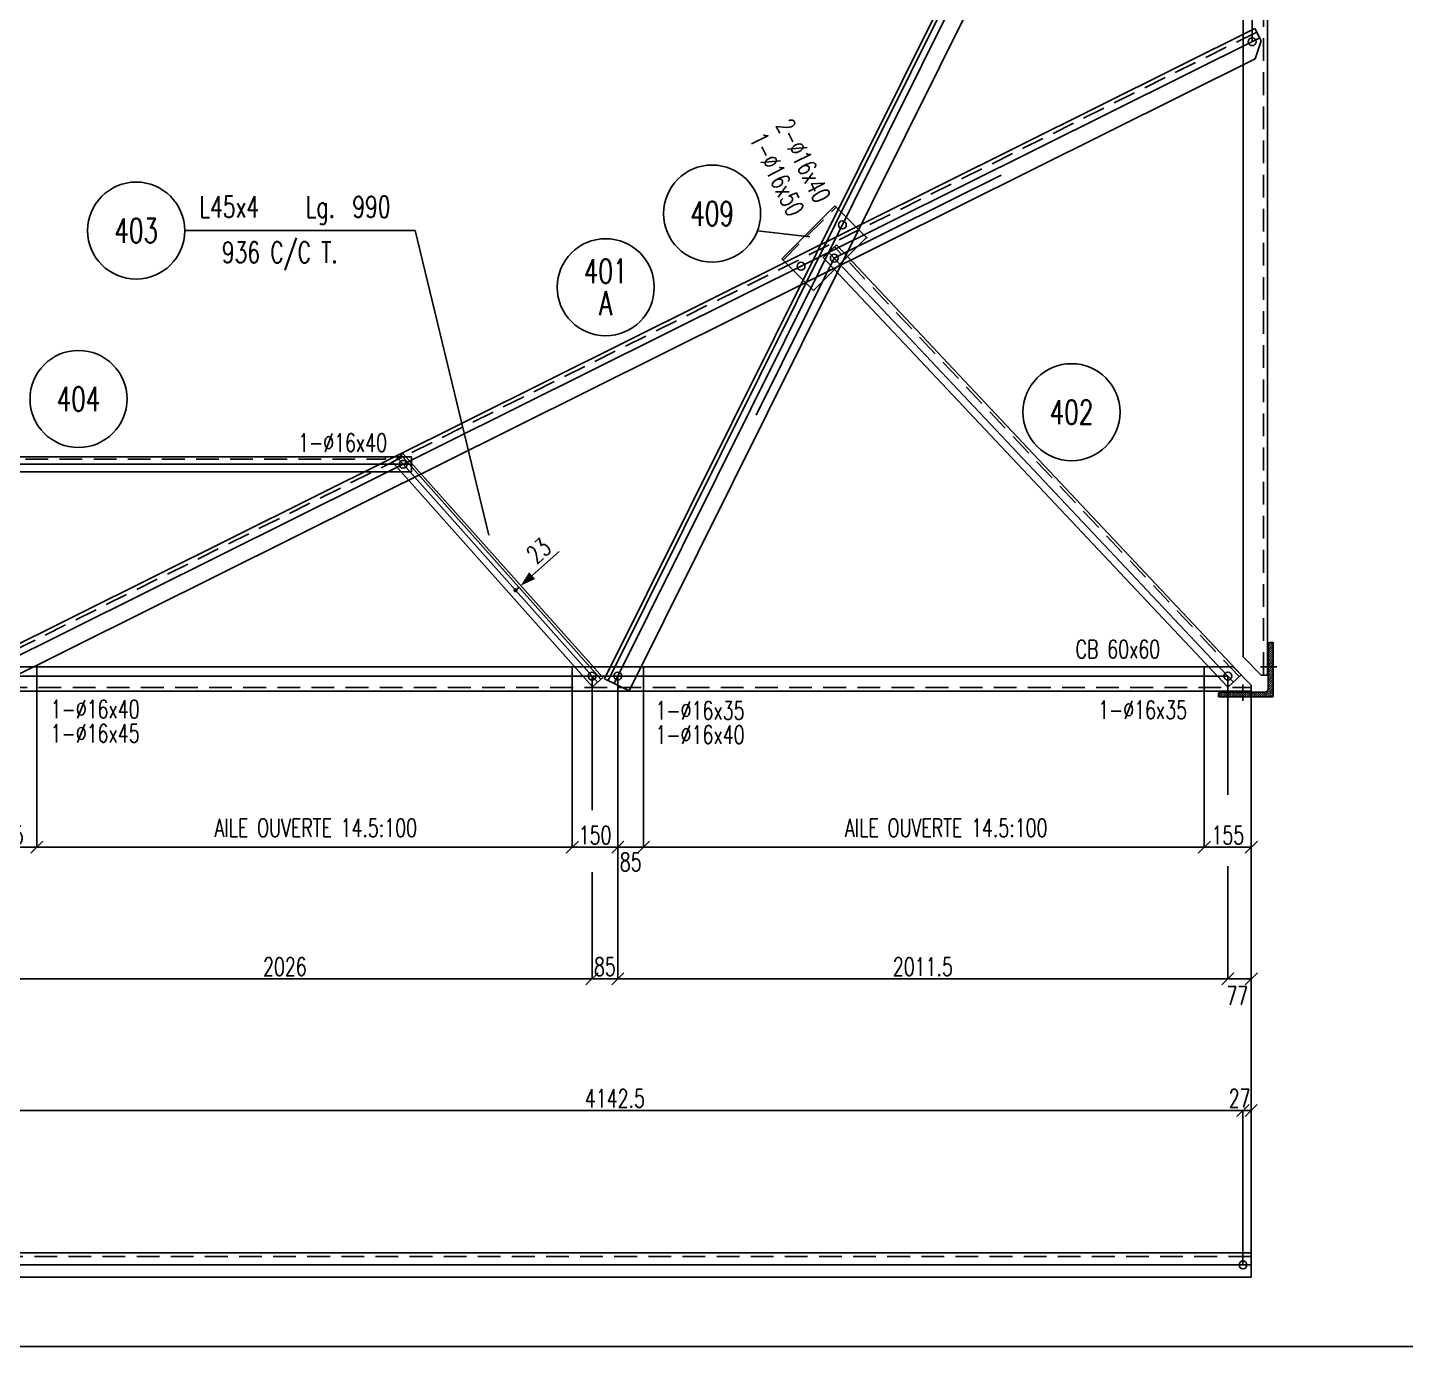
# Model space of a CAD drawing. Extents: x 161763 to 177983, y -148739 to -137259.
# Drawn here: x 166927 to 171470, y -148739 to -144390 of the extents above; entities that cross this region are included whole.
import ezdxf
from ezdxf.enums import TextEntityAlignment as Align

# ---------------------------------------------------------------- set-up
doc = ezdxf.new("R2010")
doc.units = 0
doc.header["$LTSCALE"] = 150
doc.header["$MEASUREMENT"] = 0
doc.linetypes.add('DASHED', pattern=[0.75, 0.5, -0.25])
doc.layers.get('0').update_dxf_attribs({"linetype": 'CONTINUOUS'})
for name, color, linetype in [('ASSI', 6, 'CONTINUOUS'), ('BOLLINI_1', 7, 'CONTINUOUS'), ('BOLLINI_5', 7, 'CONTINUOUS'), ('FORI', 2, 'CONTINUOUS'), ('LINEA_ANG', 2, 'CONTINUOUS'), ('LINEE_PIASTRE', 2, 'CONTINUOUS'), ('LS', 7, 'CONTINUOUS'), ('PIASTRE', 5, 'CONTINUOUS'), ('QT_MAL', 7, 'CONTINUOUS'), ('QT_MPR', 7, 'CONTINUOUS'), ('TRAT-Y', 7, 'DASHED')]:
    doc.layers.add(name, color=color, linetype=linetype)
doc.styles.add('QUOTE', font='ROMANS8.SHX', dxfattribs={"width": 0.7})
doc.styles.add('RQL', font='ROMANS8.SHX', dxfattribs={"width": 0.7})
doc.styles.add('RS', font='ROMANS8.shx', dxfattribs={"width": 0.7})
doc.styles.get("Standard").update_dxf_attribs({"font": 'ROMANS8.SHX', "width": 0.7})
doc.dimstyles.new('FRECCE1', dxfattribs={"dimtxt": 60, "dimasz": 6.6667, "dimexe": 0, "dimexo": 0, "dimgap": 1, "dimtad": 1, "dimzin": 0, "dimdsep": 46, "dimtxsty": 'RS', "dimblk1": 'QUOTP', "dimblk2": 'QUOTF', "dimsah": 1, "dimcen": 0, "dimclrd": 2, "dimclre": 2, "dimclrt": 7, "dimadec": 0, "dimazin": 0, "dimtfac": 1, "dimtix": 1, "dimtmove": 2, "dimatfit": 3, "dimldrblk": 'QUOTP', "dimfxl": 1, "dimtolj": 1, "dimtzin": 0, "dimarcsym": 0})
doc.dimstyles.new('TRATTO', dxfattribs={"dimscale": 0, "dimtxt": 60, "dimasz": 40, "dimexe": 0, "dimexo": 0, "dimgap": 10, "dimtad": 1, "dimrnd": 0.5, "dimdsep": 46, "dimtxsty": 'RS', "dimblk1": 'OBLIQUE', "dimblk2": 'OBLIQUE', "dimsah": 1, "dimcen": 0.09, "dimclrd": 2, "dimclre": 2, "dimclrt": 7, "dimadec": 0, "dimazin": 0, "dimtfac": 1, "dimtix": 1, "dimtmove": 2, "dimatfit": 3, "dimfxl": 1, "dimtolj": 1, "dimtzin": 0, "dimarcsym": 0})

# ---------------------------------------------------------------- blocks, each defined once
blk = doc.blocks.new('ASSE98')
blk.add_line((0, 0), (1, 0))
at = {"color": 7, "style": 'QUOTE', "width": 0.5, "flags": 1}
for tag, p in [('TI', (1.38308, 6.82731)), ('DI_S', (1.38308, 6.42178)), ('D_S', (1.38308, 6.02092)), ('E_S', (1.38308, 5.68065)), ('NFORI', (1.36454, 5.29792)), ('ALAR', (1.36349, 4.93246)), ('FAM', (1.3775, 4.54645)), ('ALA', (1.38308, 4.19257)), ('DISP2', (1.38308, 3.84971)), ('DISP1', (1.38308, 3.50686)), ('PINZAF', (1.38308, 3.164)), ('PINZAI', (1.38308, 2.82114)), ('TRP', (1.38308, 2.47829)), ('NP', (1.38308, 2.13543)), ('SV', (1.38308, 1.79257)), ('PESO', (1.38308, 1.44971)), ('QUA', (1.38308, 1.10686)), ('LUN', (1.38308, 0.764)), ('PROF', (1.38308, 0.42114)), ('POS', (1.38308, 0.07829))]:
    blk.add_attdef(tag, p, '', height=0.2, dxfattribs=at)
at = {"color": 7, "flags": 1}
for tag, p in [('LAV1', (3.07431, 6.82847)), ('LAV2', (3.07431, 6.49513)), ('LAV3', (3.07431, 6.1618)), ('LAV4', (3.07431, 5.82847)), ('LAV5', (3.07431, 5.49513)), ('LAV6', (3.07431, 5.1618)), ('LAV7', (3.07431, 4.82847)), ('LAV8', (3.07431, 4.49513)), ('LAV9', (3.07431, 4.1618)), ('LAV10', (3.07431, 3.82847))]:
    blk.add_attdef(tag, p, '', height=0.2, dxfattribs=at)
blk = doc.blocks.new('16')
blk.add_circle((0, 0), 1)
blk = doc.blocks.new('xxx')
blk.add_circle((0, 0), 8)
at = {"color": 3, "style": 'RQL', "width": 0.7}
blk.add_attdef('POS', text='', height=4, dxfattribs=at).set_placement((0, 0), align=Align.MIDDLE)
at = {"style": 'RQL', "width": 0.7, "flags": 1}
for tag, p in [('POS1', (-0.39, -5.42)), ('TIPO', (-0.39, -8.66))]:
    blk.add_attdef(tag, p, '', height=2, dxfattribs=at)
blk = doc.blocks.new('QUOTP')
at = {"layer": 'ASSI', "color": 2, "const_width": 1.07}
blk.add_lwpolyline([(-0.53, 0, 1), (0.53, 0, 1)], format="xyb", close=True, dxfattribs=at)
blk = doc.blocks.new('QUOTF')
at = {"layer": 'LS', "color": 2}
blk.add_line((7.5, 0), (25.5, 0), dxfattribs=at)
blk.add_solid([(7.5, 2.25), (0, 0), (7.5, -2.25)], dxfattribs=at)
blk = doc.blocks.new('*D68')
at = {"layer": 'QT_MAL', "color": 2, "lineweight": -2, "transparency": 16777216}
for p, q in [((168536, -146245.6), (168536, -146245.6)), ((168541, -146241.2), (168548.2, -146234.7)), ((168553.1, -146230.3), (168553.1, -146230.3))]:
    blk.add_line(p, q, dxfattribs=at)
at = {"layer": 'QT_MAL', "color": 2, "lineweight": -2, "transparency": 16777216, "xscale": 6.6667, "yscale": 6.6667, "zscale": 6.6667}
for name, p, rotation in [('QUOTF', (168553.1, -146230.3), 41.72923086913355), ('QUOTP', (168536, -146245.6), 221.7292308691336)]:
    blk.add_blockref(name, p, dxfattribs=dict(at, rotation=rotation))
at = {"layer": 'QT_MAL', "color": 7, "transparency": 16777216, "insert": (168612.2, -146115.2), "char_height": 60, "attachment_point": 5, "rotation": 41.7292, "style": 'RS'}
blk.add_mtext('\\A1;23', dxfattribs=at)
blk = doc.blocks.new('YYY')
blk.add_circle((0, 0), 8)
at = {"color": 3, "style": 'RQL', "width": 0.7}
for tag, p in [('POS3', (0, 0.65)), ('POS2', (0, -4.63))]:
    blk.add_attdef(tag, text='', height=4, dxfattribs=at).set_placement(p, align=Align.CENTER)
at = {"style": 'RQL', "width": 0.7, "flags": 1}
blk.add_attdef('TIPO', text='', height=3, dxfattribs=at).set_placement((0, 0), align=Align.MIDDLE_CENTER)
blk = doc.blocks.new('_OBLIQUE')
at = {"color": 0, "linetype": 'ByBlock'}
blk.add_line((-0.5, -0.5), (0.5, 0.5), dxfattribs=at)
blk = doc.blocks.new('*D19')
at = {"layer": 'QT_MPR', "color": 2, "lineweight": -2, "transparency": 16777216}
for p, q in [((166792.3, -148470.2), (166792.3, -147961)), ((170934.6, -147961), (166792.3, -147961)), ((170934.6, -148470.2), (170934.6, -147961))]:
    blk.add_line(p, q, dxfattribs=at)
at = {"layer": 'QT_MPR', "color": 2, "lineweight": -2, "transparency": 16777216, "xscale": 40, "yscale": 40, "zscale": 40, "rotation": 180}
blk.add_blockref('_OBLIQUE', (166792.3, -147961), dxfattribs=at)
at = {"layer": 'QT_MPR', "color": 2, "lineweight": -2, "transparency": 16777216, "xscale": 40, "yscale": 40, "zscale": 40}
blk.add_blockref('_OBLIQUE', (170934.6, -147961), dxfattribs=at)
at = {"layer": 'QT_MPR', "color": 7, "transparency": 16777216, "insert": (168863.5, -147921), "char_height": 60, "attachment_point": 5, "style": 'RS'}
blk.add_mtext('\\A1;4142.5', dxfattribs=at)
blk = doc.blocks.new('*D23')
at = {"layer": 'QT_MPR', "color": 2, "lineweight": -2, "transparency": 16777216}
for p, q in [((170934.6, -148470.2), (170934.6, -147961)), ((170961.6, -147961), (170934.6, -147961)), ((170961.6, -148470.2), (170961.6, -147961))]:
    blk.add_line(p, q, dxfattribs=at)
at = {"layer": 'QT_MPR', "color": 2, "lineweight": -2, "transparency": 16777216, "xscale": 40, "yscale": 40, "zscale": 40, "rotation": 180}
blk.add_blockref('_OBLIQUE', (170934.6, -147961), dxfattribs=at)
at = {"layer": 'QT_MPR', "color": 2, "lineweight": -2, "transparency": 16777216, "xscale": 40, "yscale": 40, "zscale": 40}
blk.add_blockref('_OBLIQUE', (170961.6, -147961), dxfattribs=at)
at = {"layer": 'QT_MPR', "color": 7, "transparency": 16777216, "insert": (170923.5, -147921), "char_height": 60, "attachment_point": 5, "style": 'RS'}
blk.add_mtext('\\A1;27', dxfattribs=at)
blk = doc.blocks.new('*D25')
at = {"layer": 'QT_MPR', "color": 2, "lineweight": -2, "transparency": 16777216}
for p, q in [((168873.1, -146528.3), (168873.1, -147526.9)), ((170884.6, -147154.8), (170884.6, -147526.9)), ((170884.6, -147526.9), (168873.1, -147526.9))]:
    blk.add_line(p, q, dxfattribs=at)
at = {"layer": 'QT_MPR', "color": 2, "lineweight": -2, "transparency": 16777216, "xscale": 40, "yscale": 40, "zscale": 40, "rotation": 180}
blk.add_blockref('_OBLIQUE', (168873.1, -147526.9), dxfattribs=at)
at = {"layer": 'QT_MPR', "color": 2, "lineweight": -2, "transparency": 16777216, "xscale": 40, "yscale": 40, "zscale": 40}
blk.add_blockref('_OBLIQUE', (170884.6, -147526.9), dxfattribs=at)
at = {"layer": 'QT_MPR', "color": 7, "transparency": 16777216, "insert": (169878.9, -147486.9), "char_height": 60, "attachment_point": 5, "style": 'RS'}
blk.add_mtext('\\A1;2011.5', dxfattribs=at)
blk = doc.blocks.new('*D26')
at = {"layer": 'QT_MPR', "color": 2, "lineweight": -2, "transparency": 16777216}
for p, q in [((168873.1, -146528.3), (168873.1, -147526.9)), ((168788.1, -147174.9), (168788.1, -147526.9)), ((168873.1, -147526.9), (168788.1, -147526.9))]:
    blk.add_line(p, q, dxfattribs=at)
at = {"layer": 'QT_MPR', "color": 2, "lineweight": -2, "transparency": 16777216, "xscale": 40, "yscale": 40, "zscale": 40, "rotation": 180}
blk.add_blockref('_OBLIQUE', (168788.1, -147526.9), dxfattribs=at)
at = {"layer": 'QT_MPR', "color": 2, "lineweight": -2, "transparency": 16777216, "xscale": 40, "yscale": 40, "zscale": 40}
blk.add_blockref('_OBLIQUE', (168873.1, -147526.9), dxfattribs=at)
at = {"layer": 'QT_MPR', "color": 7, "transparency": 16777216, "insert": (168830.6, -147486.9), "char_height": 60, "attachment_point": 5, "style": 'RS'}
blk.add_mtext('\\A1;85', dxfattribs=at)
blk = doc.blocks.new('*D27')
at = {"layer": 'QT_MPR', "color": 2, "lineweight": -2, "transparency": 16777216}
for p, q in [((166762.3, -146528.3), (166762.3, -147526.9)), ((168788.1, -147174.9), (168788.1, -147526.9)), ((168788.1, -147526.9), (166762.3, -147526.9))]:
    blk.add_line(p, q, dxfattribs=at)
at = {"layer": 'QT_MPR', "color": 2, "lineweight": -2, "transparency": 16777216, "xscale": 40, "yscale": 40, "zscale": 40, "rotation": 180}
blk.add_blockref('_OBLIQUE', (166762.3, -147526.9), dxfattribs=at)
at = {"layer": 'QT_MPR', "color": 2, "lineweight": -2, "transparency": 16777216, "xscale": 40, "yscale": 40, "zscale": 40}
blk.add_blockref('_OBLIQUE', (168788.1, -147526.9), dxfattribs=at)
at = {"layer": 'QT_MPR', "color": 7, "transparency": 16777216, "insert": (167775.2, -147486.9), "char_height": 60, "attachment_point": 5, "style": 'RS'}
blk.add_mtext('\\A1;2026', dxfattribs=at)
blk = doc.blocks.new('*D31')
at = {"layer": 'QT_MPR', "color": 2, "lineweight": -2, "transparency": 16777216}
for p, q in [((170962.1, -146578.3), (170962.1, -147526.9)), ((170884.6, -147154.8), (170884.6, -147526.9)), ((170962.1, -147526.9), (170884.6, -147526.9))]:
    blk.add_line(p, q, dxfattribs=at)
at = {"layer": 'QT_MPR', "color": 2, "lineweight": -2, "transparency": 16777216, "xscale": 40, "yscale": 40, "zscale": 40, "rotation": 180}
blk.add_blockref('_OBLIQUE', (170884.6, -147526.9), dxfattribs=at)
at = {"layer": 'QT_MPR', "color": 2, "lineweight": -2, "transparency": 16777216, "xscale": 40, "yscale": 40, "zscale": 40}
blk.add_blockref('_OBLIQUE', (170962.1, -147526.9), dxfattribs=at)
at = {"layer": 'QT_MPR', "color": 7, "transparency": 16777216, "insert": (170915.9, -147582.2), "char_height": 60, "attachment_point": 5, "style": 'RS'}
blk.add_mtext('\\A1;77', dxfattribs=at)
blk = doc.blocks.new('*D33')
at = {"layer": 'LS', "color": 2, "lineweight": -2, "transparency": 16777216}
for p, q in [((170807.1, -146498.3), (170807.1, -147092.9)), ((170962.1, -146578.3), (170962.1, -147092.9)), ((170962.1, -147092.9), (170807.1, -147092.9))]:
    blk.add_line(p, q, dxfattribs=at)
at = {"layer": 'LS', "color": 2, "lineweight": -2, "transparency": 16777216, "xscale": 40, "yscale": 40, "zscale": 40, "rotation": 180}
blk.add_blockref('_OBLIQUE', (170807.1, -147092.9), dxfattribs=at)
at = {"layer": 'LS', "color": 2, "lineweight": -2, "transparency": 16777216, "xscale": 40, "yscale": 40, "zscale": 40}
blk.add_blockref('_OBLIQUE', (170962.1, -147092.9), dxfattribs=at)
at = {"layer": 'LS', "color": 7, "transparency": 16777216, "insert": (170884.6, -147052.9), "char_height": 60, "attachment_point": 5, "style": 'RS'}
blk.add_mtext('\\A1;155', dxfattribs=at)
blk = doc.blocks.new('*D34')
at = {"layer": 'LS', "color": 2, "lineweight": -2, "transparency": 16777216}
for p, q in [((166762.3, -146528.3), (166762.3, -147092.9)), ((166957.3, -146498.3), (166957.3, -147092.9)), ((166957.3, -147092.9), (166762.3, -147092.9))]:
    blk.add_line(p, q, dxfattribs=at)
at = {"layer": 'LS', "color": 2, "lineweight": -2, "transparency": 16777216, "xscale": 40, "yscale": 40, "zscale": 40, "rotation": 180}
blk.add_blockref('_OBLIQUE', (166762.3, -147092.9), dxfattribs=at)
at = {"layer": 'LS', "color": 2, "lineweight": -2, "transparency": 16777216, "xscale": 40, "yscale": 40, "zscale": 40}
blk.add_blockref('_OBLIQUE', (166957.3, -147092.9), dxfattribs=at)
at = {"layer": 'LS', "color": 7, "transparency": 16777216, "insert": (166859.8, -147052.9), "char_height": 60, "attachment_point": 5, "style": 'RS'}
blk.add_mtext('\\A1;195', dxfattribs=at)
blk = doc.blocks.new('bull')
at = {"style": 'RS', "width": 0.7, "flags": 1}
for tag, p in [('NN', (-12.25, 0)), ('DIAMETRO', (0, -4.86)), ('SERRAGGIO', (0, -9.71)), ('LUNGHEZZA', (0, -14.57)), ('NB', (0, -19.43)), ('TIPO', (0, -24.12)), ('EL', (-0.14, -29))]:
    blk.add_attdef(tag, p, '', height=3, dxfattribs=at)
at = {"style": 'RS', "width": 0.7}
blk.add_attdef('BULLONE', (0, 0), '', height=3, dxfattribs=at)
blk = doc.blocks.new('MRKR_98')
blk.add_point((0, 0))
at = {"color": 7, "style": 'QUOTE', "width": 0.5, "flags": 1}
for tag, p in [('TI', (3.73, 6.83)), ('AUX2', (3.71, 4.93)), ('NFORI', (3.72, 5.3)), ('DI_S', (3.73, 6.42)), ('D_S', (3.73, 6.02)), ('E_S', (3.73, 5.68)), ('FAM', (3.73, 4.55)), ('AUX1', (3.73, 4.19)), ('COMMESSA', (3.73, 3.85)), ('MD', (3.73, 3.51)), ('MP', (3.73, 3.16)), ('LARGHEZZA', (3.73, 2.82)), ('SPESSORE', (3.73, 2.48)), ('NP', (3.73, 2.14)), ('SV', (3.73, 1.79)), ('PESO', (3.73, 1.45)), ('QUA', (3.73, 1.11)), ('LUN', (3.73, 0.76)), ('PROF', (3.73, 0.42)), ('POS', (3.73, 0.08))]:
    blk.add_attdef(tag, p, '', height=0.2, dxfattribs=at)
at = {"color": 7, "flags": 1}
for tag, p in [('LAV1', (5.26, 6.88)), ('LAV2', (5.26, 6.55)), ('LAV3', (5.26, 6.21)), ('LAV4', (5.26, 5.88)), ('LAV5', (5.26, 5.55)), ('LAV6', (5.26, 5.21)), ('LAV7', (5.26, 4.88)), ('LAV8', (5.26, 4.55)), ('LAV9', (5.26, 4.21)), ('LAV10', (5.26, 3.88))]:
    blk.add_attdef(tag, p, '', height=0.2, dxfattribs=at)
blk = doc.blocks.new('*D76')
at = {"layer": 'LS', "color": 2, "lineweight": -2, "transparency": 16777216}
for p, q in [((168873.1, -146528.3), (168873.1, -147092.9)), ((168958.1, -146498.3), (168958.1, -147092.9)), ((168958.1, -147092.9), (168873.1, -147092.9))]:
    blk.add_line(p, q, dxfattribs=at)
at = {"layer": 'LS', "color": 2, "lineweight": -2, "transparency": 16777216, "xscale": 40, "yscale": 40, "zscale": 40, "rotation": 180}
blk.add_blockref('_OBLIQUE', (168873.1, -147092.9), dxfattribs=at)
at = {"layer": 'LS', "color": 2, "lineweight": -2, "transparency": 16777216, "xscale": 40, "yscale": 40, "zscale": 40}
blk.add_blockref('_OBLIQUE', (168958.1, -147092.9), dxfattribs=at)
at = {"layer": 'LS', "color": 7, "transparency": 16777216, "insert": (168915.6, -147141.5), "char_height": 60, "attachment_point": 5, "style": 'RS'}
blk.add_mtext('\\A1;85', dxfattribs=at)
blk = doc.blocks.new('*D77')
at = {"layer": 'LS', "color": 2, "lineweight": -2, "transparency": 16777216}
for p, q in [((168723.1, -146498.3), (168723.1, -147092.9)), ((168873.1, -146528.3), (168873.1, -147092.9)), ((168873.1, -147092.9), (168723.1, -147092.9))]:
    blk.add_line(p, q, dxfattribs=at)
at = {"layer": 'LS', "color": 2, "lineweight": -2, "transparency": 16777216, "xscale": 40, "yscale": 40, "zscale": 40, "rotation": 180}
blk.add_blockref('_OBLIQUE', (168723.1, -147092.9), dxfattribs=at)
at = {"layer": 'LS', "color": 2, "lineweight": -2, "transparency": 16777216, "xscale": 40, "yscale": 40, "zscale": 40}
blk.add_blockref('_OBLIQUE', (168873.1, -147092.9), dxfattribs=at)
at = {"layer": 'LS', "color": 7, "transparency": 16777216, "insert": (168798.1, -147052.9), "char_height": 60, "attachment_point": 5, "style": 'RS'}
blk.add_mtext('\\A1;150', dxfattribs=at)

msp = doc.modelspace()

# ---------------------------------------------------------------- hatches: boundary and pattern name
at = {"layer": 'LS'}
h = msp.add_hatch(dxfattribs=at)
h.set_pattern_fill('_U', color=6, scale=5, angle=45, style=0, pattern_type=0)
h.set_pattern_definition([(45, (104661.473, -42808.2263), (-3.5355339, 3.5355339), [])])
edge = h.paths.add_edge_path()
edge.add_line((171033.921, -146597.331), (170853.921, -146597.331))
edge.add_line((170853.921, -146597.331), (170853.921, -146587.331))
edge.add_arc((170859.921, -146587.331), 6, 450, 540, ccw=False)
edge.add_line((170859.921, -146581.331), (171005.921, -146581.331))
edge.add_arc((171005.921, -146569.331), 12, 270, 360)
edge.add_line((171017.921, -146569.331), (171017.921, -146423.331))
edge.add_arc((171023.921, -146423.331), 6, 450, 540, ccw=False)
edge.add_line((171023.921, -146417.331), (171033.921, -146417.331))
edge.add_line((171033.921, -146417.331), (171033.921, -146597.331))

# ---------------------------------------------------------------- linework, layer by layer
at = {"layer": 'LINEA_ANG'}
for p, q in [((171014.921, -146525.006), (171014.921, -138026.006)), ((170934.921, -138086.006), (170934.921, -146465.006)), ((170945.619, -142285.97), (168829.494, -146537.442)), ((168910.065, -146577.545), (171026.19, -142326.074)), ((170974.032, -144392.904), (166722.56, -146509.029)), ((170994.529, -144434.085), (170974.032, -144392.904)), ((170974.745, -144493.081), (170994.529, -144434.085)), ((166811.901, -146565.093), (170974.745, -144493.081)), ((169593.782, -145106.564), (169550.101, -145147.698)), ((170928.587, -146523.993), (169593.782, -145106.564)), ((169550.101, -145147.698), (170884.906, -146565.127)), ((168130.916, -145824.507), (168164.499, -145794.554)), ((168164.499, -145794.554), (168823.455, -146533.39)), ((168192.306, -145805.013), (165232.306, -145805.013)), ((168107.306, -145813.513), (168107.306, -145805.013)), ((168789.871, -146563.342), (168130.916, -145824.507)), ((168192.306, -145855.013), (168192.306, -145805.013)), ((165232.306, -145855.013), (168192.306, -145855.013)), ((170934.921, -146465.006), (170994.921, -146525.006)), ((170902.058, -146498.331), (162523.058, -146498.331)), ((170884.906, -146565.127), (170928.587, -146523.993)), ((170902.058, -146498.331), (170962.058, -146558.331)), ((170994.921, -146525.006), (171014.921, -146525.006)), ((168823.455, -146533.39), (168789.871, -146563.342)), ((168829.494, -146537.442), (168910.065, -146577.545)), ((170962.058, -146578.331), (170962.058, -146558.331)), ((162463.058, -146578.331), (170962.058, -146578.331)), ((170961.596, -148430.201), (162462.596, -148430.201)), ((170961.596, -148510.201), (170961.596, -148430.201)), ((162462.596, -148510.201), (170961.596, -148510.201))]:
    msp.add_line(p, q, dxfattribs=at)
at = {"layer": 'LINEA_ANG', "color": 2}
for p, q in [((170957.257, -142291.763), (168841.132, -146543.235)), ((168158.156, -145800.212), (168817.111, -146539.048))]:
    msp.add_line(p, q, dxfattribs=at)
at = {"layer": 'LINEE_PIASTRE'}
for p, q in [((169414.157, -145152.223), (169588.812, -144977.567)), ((169588.812, -144977.567), (169693.464, -145082.219)), ((169693.464, -145082.219), (169518.809, -145256.874)), ((169518.809, -145256.874), (169414.157, -145152.223))]:
    msp.add_line(p, q, dxfattribs=at)
at = {"layer": 'LS', "color": 6}
for p, q in [((170964.921, -144436.534), (170964.921, -138103.468)), ((170137.317, -144876.391), (169586.93, -145150.34)), ((167444.865, -145059.408), (168204.331, -145059.408)), ((169505.791, -145080.394), (169333.487, -145060.288)), ((169586.93, -145150.34), (169328.99, -145668.564)), ((165259.348, -145830.013), (168165.306, -145830.013)), ((164551.53, -146528.331), (170884.596, -146528.331)), ((171046.372, -146498.006), (170992.306, -146498.006)), ((170934.596, -146609.782), (170934.596, -146555.716))]:
    msp.add_line(p, q, dxfattribs=at)
at = {"layer": 'LS', "color": 2}
for p, q in [((168788.124, -146528.331), (168788.124, -146970.065)), ((170884.596, -146528.331), (170884.596, -146920.082)), ((168728.129, -147092.893), (166957.33, -147092.893)), ((168953.123, -147092.893), (170807.136, -147092.893)), ((170962.058, -147526.936), (170962.058, -147960.98))]:
    msp.add_line(p, q, dxfattribs=at)
at = {"layer": 'LS', "color": 8}
msp.add_lwpolyline([(161762.683, -137258.972), (161762.683, -148738.972), (174482.683, -148738.972), (174482.683, -147138.972), (177982.683, -147138.972), (177982.683, -137258.972), (161762.683, -137258.972)], close=True, dxfattribs=at)
at = {"layer": 'LS', "color": 6}
msp.add_lwpolyline([(168448.283, -146063.531), (168204.331, -145059.408)], dxfattribs=at)
msp.add_lwpolyline([(171033.921, -146597.331), (170853.921, -146597.331), (170853.921, -146587.331, -0.41421356), (170859.921, -146581.331), (171005.921, -146581.331, 0.41421356), (171017.921, -146569.331), (171017.921, -146423.331, -0.41421356), (171023.921, -146417.331), (171033.921, -146417.331)], format="xyb", close=True, dxfattribs=at)
at = {"layer": 'TRAT-Y'}
for p, q in [((171002.421, -146525.006), (171002.421, -138026.006)), ((170979.825, -144404.542), (166728.353, -146520.667)), ((169418.4, -145156.465), (169593.055, -144981.81)), ((170922.035, -146530.163), (169587.23, -145112.734)), ((165232.306, -145813.513), (168107.306, -145813.513)), ((162463.058, -146565.831), (170962.058, -146565.831)), ((170961.596, -148442.701), (162462.596, -148442.701))]:
    msp.add_line(p, q, dxfattribs=at)

# ---------------------------------------------------------------- block references
at = {"layer": 'ASSI'}
for p, xscale, zscale, rotation in [((171014.921, -146525.006), 8499, 8499, 90), ((170976.952, -142301.566), 4749, 4749, 243.5386565595404), ((170989.628, -144424.237), 4749, 4749, 206.4613434404596), ((170903.106, -146547.988), 1946.999999999999, 1946.999999999999, 133.2804510100093), ((168192.306, -145830.013), 2960, 2960, 180.0000000000003)]:
    msp.add_blockref('ASSE98', p, dxfattribs=dict(at, xscale=xscale, zscale=zscale, rotation=rotation))
ref = msp.add_blockref('ASSE98', (168806.29, -146548.699), dxfattribs=dict(at, xscale=989.9999999999999, zscale=989.9999999999999, rotation=131.7292308691336))
ref.add_attrib('PROF', 'L45x4', (167492.788, -145015.803), dxfattribs={"layer": '0', "color": 2, "height": 70, "style": 'QUOTE', "width": 0.7})
ref.add_attrib('LUN', '990', (167997.655, -145015.803), dxfattribs={"layer": '0', "color": 2, "height": 70, "style": 'QUOTE', "width": 0.7})
ref.add_attrib('PESO', '936 C/C T.', (167567.227, -145166.225), dxfattribs={"layer": '0', "color": 2, "height": 70, "style": 'QUOTE', "width": 0.7})
ref.add_attrib('SV', 'Lg.', (167843.522, -145015.803), dxfattribs={"layer": '0', "color": 2, "height": 70, "style": 'QUOTE', "width": 0.7})
ref = msp.add_blockref('ASSE98', (162463.058, -146578.331), dxfattribs=dict(at, xscale=8499, zscale=8499))
ref.add_attrib('LAV1', 'CB 60x60', (162620.861, -146477.616), dxfattribs={"layer": '0', "color": 7, "height": 60, "width": 0.7})
ref.add_attrib('LAV2', 'CB 60x60', (170382.554, -146469.761), dxfattribs={"layer": '0', "color": 7, "height": 60, "width": 0.7})
ref = msp.add_blockref('ASSE98', (170961.596, -148470.201), dxfattribs=dict(at, xscale=8499, zscale=8499, rotation=180))
ref.add_attrib('PROF', 'L80x6', (164587.346, -148350.201), dxfattribs={"layer": '0', "color": 2, "height": 70, "style": 'QUOTE', "width": 0.7})
ref.add_attrib('LUN', '8499', (165085.679, -148350.201), dxfattribs={"layer": '0', "color": 2, "height": 70, "style": 'QUOTE', "width": 0.7})
ref.add_attrib('PESO', '8445 C/C T.E.', (164586.995, -148238.049), dxfattribs={"layer": '0', "color": 2, "height": 70, "style": 'QUOTE', "width": 0.7})
ref.add_attrib('SV', 'Lg.', (164931.546, -148350.201), dxfattribs={"layer": '0', "color": 2, "height": 70, "style": 'QUOTE', "width": 0.7})
at = {"layer": 'BOLLINI_1'}
ref = msp.add_blockref('xxx', (169183.953, -145003.372), dxfattribs=dict(at, xscale=-20, yscale=20, zscale=20))
ref.add_attrib('POS', '409', dxfattribs={"layer": '0', "color": 3, "height": 80, "style": 'RQL', "width": 0.7}).set_placement((169183.953, -145003.372), align=Align.MIDDLE)
at = {"layer": 'BOLLINI_1', "xscale": 20, "yscale": 20, "zscale": 20}
for p, values in [((167284.865, -145059.408), {'POS': '403'}), ((167094.765, -145614.72), {'POS': '404'}), ((170369.132, -145658.264), {'POS': '402'})]:
    msp.add_blockref('xxx', p, dxfattribs=at).add_auto_attribs(values)
at = {"layer": 'BOLLINI_5'}
ref = msp.add_blockref('YYY', (168833.112, -145246.215), dxfattribs=dict(at, xscale=-19.99970832482618, yscale=19.99970832476798, zscale=19.99970832479172))
ref.add_attrib('POS3', '401', dxfattribs={"layer": '0', "color": 3, "height": 79.9988, "style": 'RQL', "width": 0.7}).set_placement((168833.112, -145233.275), align=Align.CENTER)
ref.add_attrib('POS2', 'A', dxfattribs={"layer": '0', "color": 3, "height": 79.999, "style": 'RQL', "width": 0.7}).set_placement((168833.112, -145338.822), align=Align.CENTER)
at = {"layer": 'FORI', "yscale": 13, "zscale": 13}
for p, xscale in [((170964.921, -144436.534), -13), ((169613.565, -145040.725), -13), ((169477.315, -145176.975), -13), ((169586.93, -145150.34), -13), ((168165.306, -145830.013), 13), ((168788.124, -146528.331), -13), ((170934.596, -148470.201), -13)]:
    msp.add_blockref('16', p, dxfattribs=dict(at, xscale=xscale))
at = {"layer": 'FORI', "xscale": 13, "yscale": 13, "zscale": 13, "rotation": 90}
for p in [(168873.124, -146528.331), (170884.596, -146528.331)]:
    msp.add_blockref('16', p, dxfattribs=at)
at = {"layer": 'LS', "color": 7}
ref = msp.add_blockref('bull', (169533.238, -144992.017), dxfattribs=dict(at, xscale=-20, yscale=20, zscale=20, rotation=296.4613434404585))
ref.add_attrib('BULLONE', '2-%%c16x40                ', (169393.322, -144710.913), dxfattribs={"layer": '0', "height": 60, "rotation": 296.461343, "style": 'RS', "width": 0.7})
ref = msp.add_blockref('bull', (169441.884, -145029.543), dxfattribs=dict(at, xscale=-20, yscale=20, zscale=20, rotation=296.4613434404585))
ref.add_attrib('BULLONE', '1-%%c16x50                ', (169305.532, -144755.601), dxfattribs={"layer": '0', "height": 60, "rotation": 296.461343, "style": 'RS', "width": 0.7})
at = {"layer": 'LS', "color": 7, "xscale": 20, "yscale": 20, "zscale": 20}
for p, values in [((167818.737, -145788.818), {'BULLONE': '1-%%c16x40                '}), ((167002.805, -146667.531), {'BULLONE': '1-%%c16x40                '}), ((168997.545, -146671.747), {'BULLONE': '1-%%c16x35                '}), ((170457.002, -146669.834), {'BULLONE': '1-%%c16x35                '}), ((167002.805, -146747.531), {'BULLONE': '1-%%c16x45                '}), ((168997.545, -146751.747), {'BULLONE': '1-%%c16x40                '})]:
    msp.add_blockref('bull', p, dxfattribs=at).add_auto_attribs(values)
at = {"layer": 'PIASTRE', "xscale": 20, "yscale": 20, "zscale": 20, "rotation": 44.99999999999992}
msp.add_blockref('MRKR_98', (169693.464, -145082.219), dxfattribs=at)

# ---------------------------------------------------------------- texts
at = {"layer": 'LS', "color": 7, "style": 'RS', "width": 0.7}
for p in [(167543.131, -147058.674), (169622.138, -147058.674)]:
    msp.add_text('AILE OUVERTE 14.5:100 ', height=60, dxfattribs=at).set_placement(p)

# ---------------------------------------------------------------- dimensions: what is measured, and where the dimension line sits
at = {"layer": 'LS'}
for base, p1, p2, picture, middle in [((166762.327, -147092.893), (166957.33, -146498.331), (166762.327, -146528.331), '*D34', (166859.829, -147052.893)), ((170807.136, -147092.893), (170962.058, -146578.331), (170807.136, -146498.331), '*D33', (170884.597, -147052.893))]:
    dim = msp.add_linear_dim(base=base, p1=p1, p2=p2, dimstyle='TRATTO', override={"dimscale": 1}, dxfattribs=at)
    dim.commit()
    dim.dimension.update_dxf_attribs({"geometry": picture, "text_midpoint": middle})
dim = msp.add_linear_dim(base=(168723.1289, -147092.8929), p1=(168873.1242, -146528.3315), p2=(168723.1289, -146498.3315), angle=0, dimstyle='TRATTO', override={"dimscale": 1}, dxfattribs=at)
dim.commit()
dim.dimension.update_dxf_attribs({"geometry": '*D77', "text_midpoint": (168798.1266, -147052.8929)})
dim = msp.add_linear_dim(base=(168873.124, -147092.893), p1=(168958.123, -146498.331), p2=(168873.124, -146528.331), angle=0, dimstyle='TRATTO', override={"dimscale": 1}, dxfattribs=at)
dim.commit()
dim.dimension.update_dxf_attribs({"geometry": '*D76', "text_midpoint": (168915.623, -147141.485), "dimtype": 160})
at = {"layer": 'QT_MAL'}
dim = msp.add_linear_dim(base=(168553.144, -146230.311), p1=(168535.979, -146245.62), p2=(168553.144, -146230.311), angle=41.729231, text='23', dimstyle='FRECCE1', dxfattribs=at)
dim.commit()
dim.dimension.update_dxf_attribs({"geometry": '*D68', "text_midpoint": (168612.197, -146115.233), "dimtype": 160})
at = {"layer": 'QT_MPR'}
for base, p1, p2, text, picture, middle in [((166762.327, -147526.936), (168788.124, -147174.923), (166762.327, -146528.331), '2026', '*D27', (167775.226, -147486.936)), ((168788.124, -147526.936), (168873.124, -146528.331), (168788.124, -147174.923), '85', '*D26', (168830.624, -147486.936)), ((168873.124, -147526.936), (170884.596, -147154.77), (168873.124, -146528.331), '2011.5', '*D25', (169878.86, -147486.936)), ((170884.596, -147526.936), (170962.058, -146578.331), (170884.596, -147154.77), '77', '*D31', (170915.865, -147582.172)), ((166792.327, -147960.98), (170934.596, -148470.201), (166792.327, -148470.201), '4142.5', '*D19', (168863.462, -147920.98)), ((170934.596, -147960.98), (170961.596, -148470.201), (170934.596, -148470.201), '27', '*D23', (170923.53, -147920.98))]:
    dim = msp.add_linear_dim(base=base, p1=p1, p2=p2, text=text, dimstyle='TRATTO', override={"dimscale": 1}, dxfattribs=at)
    dim.commit()
    dim.dimension.update_dxf_attribs({"geometry": picture, "text_midpoint": middle, "dimtype": 160})

doc.saveas('drawing.dxf')
